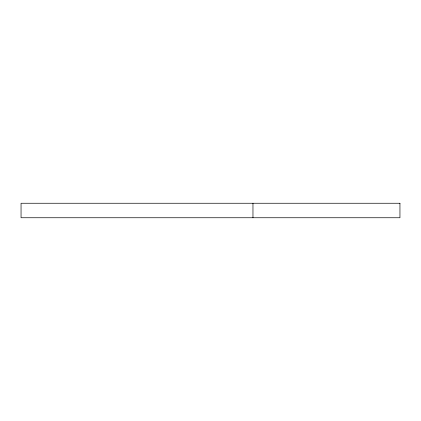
<?xml version="1.0" encoding="UTF-8"?>
<svg xmlns="http://www.w3.org/2000/svg" width="421" height="421" viewBox="0 0 421 421"><rect width="100%" height="100%" fill="white"/><g stroke="black" fill="none" stroke-linecap="round" stroke-linejoin="round"><path stroke-width="0.63" d="M252.968 203.254L252.968 217.746M399.95 203.254L21.05 203.254L21.05 217.746L399.95 217.746L399.95 203.254"/></g></svg>
